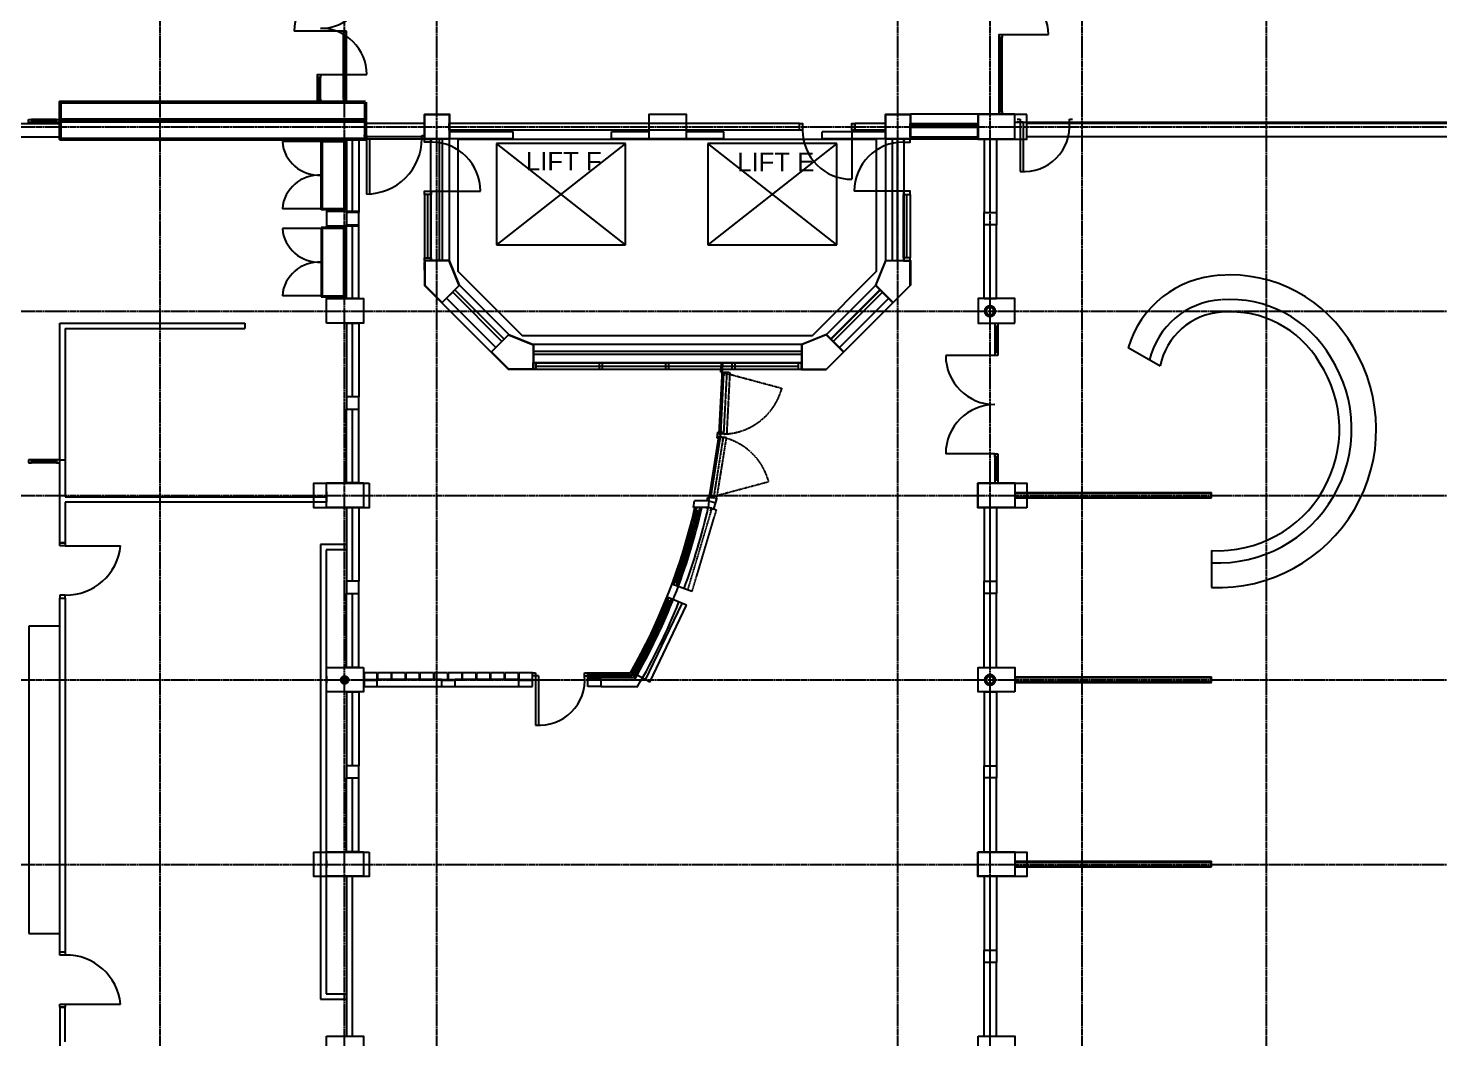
# Model space of a CAD drawing. Header units: millimetres. Extents: x -58291 to 85267, y -25390 to 74943.
# Drawn here: x -40680 to -17716, y 21938 to 38378 of the extents above; entities that cross this region are included whole.
import ezdxf

# ---------------------------------------------------------------- set-up
doc = ezdxf.new("R2010")
doc.units = ezdxf.units.MM
for name, pattern in [('HIDDEN', [9.525, 6.35, -3.175]), ('PCENTRE', [50.8, 31.75, -6.35, 6.35, -6.35]), ('PCENTRE2', [28.575, 19.05, -3.175, 3.175, -3.175])]:
    doc.linetypes.add(name, pattern=pattern)
for name, color, linetype in [('Basement 01 - Doors Windows and Openings', 1, 'Continuous'), ('Basement 01 - Structural Members', 5, 'Continuous'), ('Basement 01 - Walls', 3, 'Continuous'), ('Boundaries_and_building_grids', 140, 'PCENTRE2'), ('BRICK_WALLS_P4', 1, 'Continuous'), ('COLUMNS_P5', 5, 'Continuous'), ('DR', 8, 'Continuous'), ('LIFTS AND STAIRS', 8, 'Continuous'), ('SHOPFITTING', 4, 'Continuous'), ('TEXT', 2, 'Continuous'), ('WA', 6, 'Continuous'), ('WN', 4, 'Continuous')]:
    doc.layers.add(name, color=color, linetype=linetype)
doc.styles.add('arial', font='arial.ttf')

msp = doc.modelspace()

# ---------------------------------------------------------------- linework, layer by layer
at = {"layer": 'Basement 01 - Doors Windows and Openings', "color": 1, "linetype": 'Continuous', "lineweight": -3}
for p, q in [((-24883, 37026, -4600), (-24883, 38226, -4600)), ((-24858, 37026, -4600), (-24858, 38226, -4600)), ((-24833, 38276, -4600), (-24083, 38276, -4600)), ((-24833, 37026, -4600), (-24833, 38226, -4600)), ((-35973, 37226, -4600), (-35973, 37576, -4600)), ((-35948, 37226, -4600), (-35948, 37576, -4600)), ((-35923, 37626, -4600), (-35173, 37626, -4600)), ((-35923, 37226, -4600), (-35923, 37576, -4600)), ((-27283, 36721, -4600), (-27283, 35921, -4600)), ((-34233, 35676, -4600), (-34233, 34643, -4600)), ((-34178, 34643, -4600), (-34178, 35676, -4600)), ((-34123, 35726, -4600), (-33323, 35726, -4600)), ((-34123, 34643, -4600), (-34123, 35676, -4600)), ((-26443, 35726, -4600), (-27243, 35726, -4600)), ((-26443, 34643, -4600), (-26443, 35676, -4600)), ((-26388, 34643, -4600), (-26388, 35676, -4600)), ((-26333, 35676, -4600), (-26333, 34643, -4600)), ((-28100, 32936, -4600), (-32466, 32936, -4600)), ((-32466, 32826, -4600), (-32466, 32936, -4600)), ((-32416, 32826, -4600), (-32416, 32936, -4600)), ((-32416, 32881, -4600), (-31387, 32881, -4600)), ((-31422, 32881, -4600), (-29314, 32881, -4600)), ((-31387, 32826, -4600), (-31387, 32936, -4600)), ((-31337, 32826, -4600), (-31337, 32936, -4600)), ((-31337, 32881, -4600), (-30308, 32881, -4600)), ((-30308, 32826, -4600), (-30308, 32936, -4600)), ((-30258, 32826, -4600), (-30258, 32936, -4600)), ((-30258, 32881, -4600), (-28150, 32881, -4600)), ((-29229, 32826, -4600), (-29229, 32936, -4600)), ((-29179, 32826, -4600), (-29179, 32936, -4600)), ((-28150, 32826, -4600), (-28150, 32936, -4600)), ((-28100, 32826, -4600), (-28100, 32936, -4600)), ((-28100, 32826, -4600), (-32466, 32826, -4600))]:
    msp.add_line(p, q, dxfattribs=at)
at = {"layer": 'Basement 01 - Doors Windows and Openings', "color": 1, "linetype": 'Continuous', "lineweight": -3, "elevation": -4600}
for points in [[(-24883, 38226), (-24883, 38276), (-24833, 38276), (-24833, 38226), (-24883, 38226)], [(-35973, 37576), (-35973, 37626), (-35923, 37626), (-35923, 37576), (-35973, 37576)], [(-35973, 37176), (-35973, 37226), (-35923, 37226), (-35923, 37176), (-35973, 37176)], [(-24883, 36976), (-24883, 37026), (-24833, 37026), (-24833, 36976), (-24883, 36976)], [(-28083, 36721), (-28133, 36721), (-28133, 36831), (-28083, 36831), (-28083, 36721)], [(-27233, 36721), (-27283, 36721), (-27283, 36831), (-27233, 36831), (-27233, 36721)], [(-34123, 36576), (-34123, 36526), (-34233, 36526), (-34233, 36576), (-34123, 36576)], [(-26443, 36576), (-26443, 36526), (-26333, 36526), (-26333, 36576), (-26443, 36576)], [(-34123, 35726), (-34123, 35676), (-34233, 35676), (-34233, 35726), (-34123, 35726)], [(-26443, 35726), (-26443, 35676), (-26333, 35676), (-26333, 35726), (-26443, 35726)], [(-34233, 34593), (-34233, 34643), (-34123, 34643), (-34123, 34593), (-34233, 34593)], [(-26333, 34593), (-26333, 34643), (-26443, 34643), (-26443, 34593), (-26333, 34593)]]:
    msp.add_lwpolyline(points, dxfattribs=at)
at = {"layer": 'Basement 01 - Doors Windows and Openings', "color": 1, "linetype": 'Continuous', "lineweight": -3}
for centre, radius, start, end in [((-35923, 39126, -4600), 750, 270, 0), ((-24833, 38276, -4600), 750, 0, 90), ((-35923, 37626, -4600), 750, 0, 90), ((-34123, 35726, -4600), 800, 0, 90), ((-27283, 36721, -4600), 800, 180, 270), ((-26443, 35726, -4600), 800, 90, 180)]:
    msp.add_arc(centre, radius, start, end, dxfattribs=at)
at = {"layer": 'Basement 01 - Structural Members', "color": 5, "linetype": 'Continuous', "lineweight": -3, "elevation": -4600}
for points in [[(-35193, 37176), (-40163, 37176), (-40163, 36886), (-35193, 36886), (-35193, 37176)], [(-33833, 36576), (-34233, 36576), (-34233, 36976), (-33833, 36976), (-33833, 36576)], [(-26333, 36576), (-26733, 36576), (-26733, 36976), (-26333, 36976), (-26333, 36576)], [(-35193, 36866), (-40163, 36866), (-40163, 36576), (-35193, 36576), (-35193, 36866)], [(-35133, 30976), (-35133, 30576), (-36033, 30576), (-36033, 30976), (-35133, 30976)], [(-35133, 24976), (-35133, 24576), (-36033, 24576), (-36033, 24976), (-35133, 24976)]]:
    msp.add_lwpolyline(points, dxfattribs=at)
for points in [[(-24433, 36976), (-25233, 36976), (-25233, 36576), (-24433, 36576)], [(-33833, 34593), (-34233, 34593), (-34233, 34193), (-33950, 33910), (-33667, 34193)], [(-26333, 34593), (-26733, 34593), (-26898, 34193), (-26616, 33910), (-26333, 34193)], [(-33148, 33109), (-32866, 33391), (-32466, 33226), (-32466, 32826), (-32866, 32826)], [(-27700, 33391), (-28100, 33226), (-28100, 32826), (-27700, 32826), (-27417, 33109)], [(-24433, 30576), (-25233, 30576), (-25233, 30976), (-24433, 30976)], [(-25233, 24976), (-24433, 24976), (-24433, 24576), (-25233, 24576)]]:
    msp.add_lwpolyline(points, close=True, dxfattribs=at)
at = {"layer": 'Basement 01 - Structural Members', "linetype": 'Continuous', "lineweight": -3}
msp.add_circle((-25033, 33776, -4600), 75, dxfattribs=at)
at = {"layer": 'Basement 01 - Structural Members', "color": 5, "linetype": 'Continuous', "lineweight": -3}
for centre, radius in [((-35533, 27776, -4600), 50), ((-25033, 27776, -4600), 75)]:
    msp.add_circle(centre, radius, dxfattribs=at)
at = {"layer": 'Basement 01 - Walls', "color": 3, "linetype": 'Continuous', "lineweight": -3}
for p, q in [((-40817, 36831, -4600), (-40163, 36831, -4600)), ((-40163, 36611, -4600), (-40163, 36831, -4600)), ((-35193, 36611, -4600), (-35193, 36831, -4600)), ((-34233, 36831, -4600), (-35193, 36831, -4600)), ((-34233, 36611, -4600), (-34233, 36831, -4600)), ((-28133, 36831, -4600), (-33833, 36831, -4600)), ((-33833, 36721, -4600), (-33833, 36831, -4600)), ((-28133, 36721, -4600), (-28133, 36831, -4600)), ((-27233, 36721, -4600), (-27233, 36831, -4600)), ((-26733, 36831, -4600), (-27233, 36831, -4600)), ((-26733, 36721, -4600), (-26733, 36831, -4600)), ((-26333, 36611, -4600), (-26333, 36831, -4600)), ((-26333, 36831, -4600), (-25233, 36831, -4600)), ((-25233, 36611, -4600), (-25233, 36831, -4600)), ((-24433, 36611, -4600), (-24433, 36831, -4600)), ((-15133, 36831, -4600), (-24433, 36831, -4600)), ((-40817, 36611, -4600), (-40163, 36611, -4600)), ((-34233, 36611, -4600), (-35193, 36611, -4600)), ((-28133, 36721, -4600), (-33833, 36721, -4600)), ((-26733, 36721, -4600), (-27233, 36721, -4600)), ((-26333, 36611, -4600), (-25233, 36611, -4600)), ((-15133, 36611, -4600), (-24433, 36611, -4600)), ((-34233, 34443, -4600), (-34233, 34576, -4600)), ((-26333, 34443, -4600), (-26333, 34576, -4600)), ((-33738, 34122, -4600), (-32936, 33321, -4600)), ((-26828, 34122, -4600), (-27629, 33321, -4600)), ((-33950, 33910, -4600), (-33148, 33109, -4600)), ((-27417, 33109, -4600), (-26616, 33910, -4600)), ((-26616, 33910, -4600), (-27417, 33109, -4600))]:
    msp.add_line(p, q, dxfattribs=at)
at = {"layer": 'Boundaries_and_building_grids', "color": 140, "linetype": 'PCENTRE', "lineweight": -3}
for p, q in [((-38533, -17978), (-38533, 67826)), ((-35533, -17978), (-35533, 67826)), ((-34033, -17978), (-34033, 67826)), ((-26533, -17978), (-26533, 67826)), ((-25033, -17978), (-25033, 67826)), ((-23533, -17978), (-23533, 67826)), ((-20533, -17978), (-20533, 67826)), ((-52891, 36776), (85267, 36776)), ((-52891, 33776), (85267, 33776)), ((-52891, 30776), (50767, 30776)), ((-52891, 27776), (50767, 27776)), ((-52891, 24776), (50767, 24776))]:
    msp.add_line(p, q, dxfattribs=at)
at = {"layer": 'BRICK_WALLS_P4', "linetype": 'Continuous'}
for p, q in [((-34128, 36581), (-33988, 36581)), ((-34128, 34598), (-34128, 36581)), ((-33988, 34598), (-33988, 36581)), ((-33828, 36581), (-33938, 36581)), ((-33938, 34598), (-33938, 36581)), ((-32789, 36691), (-33828, 36691)), ((-33828, 34598), (-33828, 36581)), ((-32789, 36581), (-33828, 36581)), ((-32789, 36581), (-32789, 36691)), ((-30578, 36691), (-31189, 36691)), ((-31189, 36581), (-31189, 36691)), ((-30578, 36581), (-31189, 36581)), ((-29366, 36691), (-29978, 36691)), ((-29366, 36581), (-29978, 36581)), ((-29366, 36581), (-29366, 36691)), ((-26728, 36691), (-27766, 36691)), ((-27766, 36581), (-27766, 36691)), ((-26728, 36581), (-27766, 36581)), ((-26728, 36581), (-26618, 36581)), ((-26728, 34598), (-26728, 36581)), ((-26618, 34598), (-26618, 36581)), ((-26538, 34598), (-26538, 36581)), ((-26538, 36581), (-26428, 36581)), ((-26428, 34598), (-26428, 36581)), ((-34128, 34598), (-33988, 34598)), ((-33828, 34598), (-33938, 34598)), ((-26728, 34598), (-26618, 34598)), ((-26538, 34598), (-26428, 34598)), ((-33874, 33986), (-33775, 34085)), ((-33775, 34085), (-32974, 33283)), ((-33662, 34198), (-33740, 34120)), ((-32938, 33319), (-33740, 34120)), ((-32861, 33397), (-33662, 34198)), ((-26893, 34198), (-27695, 33397)), ((-26816, 34120), (-27617, 33319)), ((-26780, 34085), (-27582, 33283)), ((-26893, 34198), (-26816, 34120)), ((-26681, 33986), (-26780, 34085)), ((-33874, 33986), (-33073, 33184)), ((-27483, 33184), (-26681, 33986)), ((-26681, 33986), (-27483, 33184)), ((-32861, 33397), (-32938, 33319)), ((-27695, 33397), (-27617, 33319)), ((-33073, 33184), (-32974, 33283)), ((-32461, 33231), (-32461, 33121)), ((-28095, 33231), (-32461, 33231)), ((-28095, 33121), (-32461, 33121)), ((-28095, 33071), (-32461, 33071)), ((-32461, 33071), (-32461, 32931)), ((-28095, 33231), (-28095, 33121)), ((-28095, 32931), (-28095, 33071)), ((-27483, 33184), (-27582, 33283)), ((-28095, 32931), (-32461, 32931))]:
    msp.add_line(p, q, dxfattribs=at)
at = {"layer": 'COLUMNS_P5', "linetype": 'Continuous', "lineweight": 50}
for points in [[(-35193, 37176), (-40163, 37176), (-40163, 36886), (-35193, 36886), (-35193, 37176)], [(-35193, 36866), (-40163, 36866), (-40163, 36576), (-35193, 36576), (-35193, 36866)]]:
    msp.add_lwpolyline(points, dxfattribs=at)
at = {"layer": 'COLUMNS_P5', "linetype": 'Continuous', "lineweight": -3}
msp.add_lwpolyline([(-34228, 36581), (-34228, 36981), (-33828, 36981), (-33828, 36581), (-34228, 36581)], dxfattribs=at)
for points in [[(-30578, 36581), (-30578, 36981), (-29978, 36981), (-29978, 36581)], [(-26328, 36581), (-26728, 36581), (-26728, 36981), (-26328, 36981)], [(-25228, 36581), (-24628, 36581), (-24628, 36981), (-25228, 36981)], [(-35303, 35166), (-35303, 35396), (-35828, 35396), (-35828, 35166)], [(-33828, 34598), (-34228, 34598), (-34228, 34198), (-33945, 33915), (-33662, 34198)], [(-26893, 34198), (-26728, 34598), (-26328, 34598), (-26328, 34198), (-26611, 33915)], [(-35828, 33581), (-35828, 33981), (-35228, 33981), (-35228, 33581)], [(-24628, 33581), (-24628, 33981), (-25228, 33981), (-25228, 33581)], [(-32861, 33397), (-32461, 33231), (-32461, 32831), (-32861, 32831), (-33143, 33114)], [(-28095, 33231), (-28095, 32831), (-27695, 32831), (-27412, 33114), (-27695, 33397)], [(-35228, 30581), (-35828, 30581), (-35828, 30981), (-35228, 30981)], [(-25228, 30981), (-24628, 30981), (-24628, 30581), (-25228, 30581)], [(-35228, 27981), (-35228, 27581), (-35828, 27581), (-35828, 27981)], [(-24628, 27581), (-25228, 27581), (-25228, 27981), (-24628, 27981)], [(-35828, 24581), (-35828, 24981), (-35228, 24981), (-35228, 24581)], [(-25228, 24981), (-24628, 24981), (-24628, 24581), (-25228, 24581)], [(-35828, 21981), (-35228, 21981), (-35228, 21581), (-35828, 21581)], [(-25228, 21981), (-24628, 21981), (-24628, 21581), (-25228, 21581)]]:
    msp.add_lwpolyline(points, close=True, dxfattribs=at)
at = {"layer": 'COLUMNS_P5', "linetype": 'Continuous'}
msp.add_lwpolyline([(-26883, 36576), (-26883, 34421), (-27928, 33376), (-32638, 33376), (-33683, 34421), (-33683, 36576)], close=True, dxfattribs=at)
at = {"layer": 'COLUMNS_P5', "linetype": 'Continuous', "lineweight": 50}
for centre, radius in [((-25033, 33776), 75), ((-35533, 27776), 50), ((-25033, 27776), 75)]:
    msp.add_circle(centre, radius, dxfattribs=at)
at = {"layer": 'DR', "linetype": 'Continuous'}
for p, q in [((-35553, 38328), (-36353, 38328)), ((-35553, 38328), (-35553, 38278)), ((-35503, 38328), (-35553, 38328)), ((-35553, 38278), (-35503, 38278)), ((-35503, 38278), (-35503, 38328)), ((-35503, 37226), (-35553, 37226)), ((-35553, 37226), (-35553, 37176)), ((-35503, 37176), (-35503, 37226)), ((-35553, 37176), (-35503, 37176)), ((-24591, 36899), (-24541, 36899)), ((-24591, 36899), (-24541, 36899)), ((-24491, 36849), (-24591, 36849)), ((-24541, 36899), (-24541, 36049)), ((-24541, 36899), (-24541, 36049)), ((-24491, 36849), (-24491, 36050)), ((-24491, 36849), (-24491, 36050)), ((-23741, 36899), (-23691, 36899)), ((-23741, 36849), (-23741, 36899)), ((-23741, 36899), (-23691, 36899)), ((-23741, 36849), (-23741, 36899)), ((-23741, 36849), (-23691, 36849)), ((-35178, 36631), (-35178, 35681)), ((-35128, 36581), (-35128, 35682)), ((-34278, 36631), (-34228, 36631)), ((-24953, 33531), (-24903, 33531)), ((-24953, 33106), (-24903, 33106)), ((-24953, 33106), (-24903, 33106)), ((-24903, 33106), (-24903, 33056)), ((-29438, 31782), (-29378, 32931)), ((-29411, 32781), (-29403, 32931)), ((-24953, 33056), (-25753, 33056)), ((-24903, 33056), (-25013, 33056)), ((-29413, 31779), (-29361, 32780)), ((-29411, 32781), (-29385, 32781)), ((-29384, 32781), (-29361, 32780)), ((-29358, 32729), (-29363, 32730)), ((-29311, 32777), (-29361, 32780)), ((-29358, 32729), (-29356, 32774)), ((-29316, 32772), (-29356, 32774)), ((-29318, 32727), (-29316, 32772)), ((-29313, 32727), (-29318, 32727)), ((-29610, 30691), (-29443, 31732)), ((-29576, 30740), (-29419, 31729)), ((-29474, 31710), (-29463, 31809)), ((-29449, 31707), (-29474, 31710)), ((-29439, 31807), (-29463, 31809)), ((-29449, 31707), (-29445, 31742)), ((-29418, 31739), (-29445, 31742)), ((-29419, 31729), (-29443, 31732)), ((-29442, 31772), (-29439, 31807)), ((-29414, 31769), (-29442, 31772)), ((-29413, 31779), (-29438, 31782)), ((-29422, 31679), (-29415, 31721)), ((-29369, 31721), (-29419, 31727)), ((-29418, 31739), (-29414, 31769)), ((-29375, 31717), (-29415, 31721)), ((-29363, 31776), (-29413, 31779)), ((-29406, 31829), (-29411, 31829)), ((-29406, 31829), (-29408, 31784)), ((-29368, 31781), (-29408, 31784)), ((-29382, 31672), (-29375, 31717)), ((-29368, 31781), (-29366, 31826)), ((-29361, 31826), (-29366, 31826)), ((-29422, 31679), (-29427, 31679)), ((-29377, 31672), (-29382, 31672)), ((-24953, 31456), (-25753, 31456)), ((-24953, 31456), (-24903, 31456)), ((-24953, 31406), (-24953, 31456)), ((-24903, 31406), (-24953, 31406)), ((-24953, 31031), (-24903, 31031)), ((-29571, 30744), (-29564, 30788)), ((-29564, 30788), (-29569, 30789)), ((-29531, 30738), (-29524, 30782)), ((-29519, 30781), (-29524, 30782)), ((-29858, 30581), (-29840, 30691)), ((-29658, 30581), (-29858, 30581)), ((-29610, 30691), (-29840, 30691)), ((-29658, 30576), (-29658, 30581)), ((-29608, 30581), (-29658, 30581)), ((-29609, 30576), (-29658, 30576)), ((-29635, 30691), (-29626, 30748)), ((-29601, 30744), (-29626, 30748)), ((-29610, 30691), (-29618, 30581)), ((-29610, 30691), (-29496, 30659)), ((-29566, 30567), (-29609, 30576)), ((-29559, 30570), (-29608, 30581)), ((-29576, 30740), (-29601, 30744)), ((-29579, 30520), (-29566, 30567)), ((-29527, 30732), (-29576, 30740)), ((-29575, 30519), (-29559, 30570)), ((-29531, 30738), (-29571, 30744)), ((-29524, 30556), (-29478, 30724)), ((-29579, 30520), (-29575, 30519)), ((-32478, 27891), (-32428, 27891)), ((-32478, 27891), (-32428, 27891)), ((-32378, 27841), (-32478, 27841)), ((-32428, 27891), (-32428, 27041)), ((-32428, 27891), (-32428, 27041)), ((-32378, 27841), (-32378, 27042)), ((-32378, 27841), (-32378, 27042)), ((-31628, 27841), (-31628, 27891)), ((-31628, 27841), (-31628, 27891)), ((-31628, 27891), (-31578, 27891)), ((-31628, 27891), (-31578, 27891)), ((-31628, 27841), (-31578, 27841))]:
    msp.add_line(p, q, dxfattribs=at)
at = {"layer": 'DR'}
for p, q in [((-35896, 36536), (-36546, 36536)), ((-35896, 35440), (-36546, 35440)), ((-35896, 35122), (-36546, 35122)), ((-35896, 34025), (-36546, 34025)), ((-40628, 31356), (-40678, 31356)), ((-40678, 31356), (-40678, 31306)), ((-40678, 31306), (-40628, 31306)), ((-40218, 31356), (-40628, 31356)), ((-40628, 31306), (-40628, 31356)), ((-40218, 31331), (-40628, 31331)), ((-40218, 31306), (-40628, 31306)), ((-40218, 31356), (-40218, 31306)), ((-40168, 31356), (-40218, 31356)), ((-40218, 31306), (-40168, 31306)), ((-40168, 31306), (-40168, 31356)), ((-40168, 29957), (-40168, 30007)), ((-40168, 30007), (-40078, 30007)), ((-40078, 29957), (-40168, 29957)), ((-40078, 30007), (-40078, 29957)), ((-40078, 29957), (-39178, 29957)), ((-40168, 29157), (-40168, 29107)), ((-40078, 29157), (-40168, 29157)), ((-40168, 29107), (-40078, 29107)), ((-40078, 29107), (-40078, 29157)), ((-40168, 23351), (-40078, 23351)), ((-40168, 23301), (-40168, 23351)), ((-40078, 23301), (-40168, 23301)), ((-40078, 23351), (-40078, 23301)), ((-40168, 22501), (-40078, 22501)), ((-40168, 22451), (-40168, 22501)), ((-40078, 22451), (-40168, 22451)), ((-40078, 22501), (-40078, 22451)), ((-40078, 22500), (-39178, 22500))]:
    msp.add_line(p, q, dxfattribs=at)
at = {"layer": 'DR', "linetype": 'HIDDEN'}
for p, q in [((-29384, 32781), (-28418, 32522)), ((-29363, 31776), (-29311, 32777)), ((-29313, 31774), (-29261, 32774)), ((-29261, 32774), (-29311, 32777)), ((-29527, 30732), (-29369, 31721)), ((-29478, 30724), (-29319, 31716)), ((-29319, 31716), (-29369, 31721)), ((-29313, 31774), (-29363, 31776)), ((-29601, 30744), (-28635, 31003)), ((-29478, 30724), (-29527, 30732))]:
    msp.add_line(p, q, dxfattribs=at)
at = {"layer": 'DR', "linetype": 'Continuous'}
for centre, radius, start, end in [((-35553, 38328), 800, 90, 180), ((-24477, 36785), 739, 265.0301, 4.9706), ((-24477, 36785), 739, 265.0301, 4.9706), ((-35178, 36581), 900, 270, 0.0005), ((-24953, 33056), 800, 180, 270), ((-24953, 31456), 800, 90, 180), ((-32364, 27777), 739, 265.0301, 4.9706), ((-32364, 27777), 739, 265.0301, 4.9706)]:
    msp.add_arc(centre, radius, start, end, dxfattribs=at)
at = {"layer": 'DR'}
for centre, radius, start, end in [((-35951, 36584), 597, 184.6005, 273.7014), ((-35951, 35392), 597, 86.2986, 175.3995), ((-35951, 35170), 597, 184.6005, 273.7014), ((-35951, 33977), 597, 86.2986, 175.3995), ((-40064, 30047), 891, 269.1041, 354.1633), ((-40064, 22410), 891, 5.8367, 90.8959)]:
    msp.add_arc(centre, radius, start, end, dxfattribs=at)
at = {"layer": 'DR', "linetype": 'HIDDEN'}
for centre, radius, start, end in [((-29393, 32786), 1010, 271.6539, 344.8451), ((-29601, 30744), 1001, 14.9998, 79.503)]:
    msp.add_arc(centre, radius, start, end, dxfattribs=at)
at = {"layer": 'LIFTS AND STAIRS', "linetype": 'Continuous'}
for p, q in [((-30961, 36503), (-33061, 34853)), ((-30961, 34853), (-33061, 36503)), ((-30961, 36503), (-33061, 36503)), ((-33061, 36503), (-33061, 34853)), ((-30961, 34853), (-30961, 36503)), ((-27526, 34853), (-29626, 36503)), ((-27526, 36503), (-29626, 34853)), ((-29626, 36503), (-29626, 34853)), ((-27526, 36503), (-29626, 36503)), ((-27526, 34853), (-27526, 36503)), ((-33061, 34853), (-30961, 34853)), ((-29626, 34853), (-27526, 34853))]:
    msp.add_line(p, q, dxfattribs=at)
at = {"layer": 'SHOPFITTING'}
for p, q in [((-35912, 35424), (-35912, 36552)), ((-35912, 35424), (-35912, 36552)), ((-35912, 36552), (-35896, 36552)), ((-35912, 36552), (-35530, 36552)), ((-35896, 36552), (-35896, 35424)), ((-35896, 36552), (-35530, 36552)), ((-35896, 35424), (-35896, 36552)), ((-35896, 36536), (-35546, 36536)), ((-35896, 35440), (-35896, 36536)), ((-35546, 36536), (-35546, 35440)), ((-35530, 36552), (-35530, 35424)), ((-35530, 36552), (-35530, 35424)), ((-35896, 35424), (-35912, 35424)), ((-35530, 35424), (-35912, 35424)), ((-35546, 35440), (-35896, 35440)), ((-35530, 35424), (-35896, 35424)), ((-35912, 35138), (-35912, 34009)), ((-35912, 35138), (-35912, 34009)), ((-35530, 35138), (-35912, 35138)), ((-35896, 35138), (-35912, 35138)), ((-35896, 35138), (-35896, 34009)), ((-35530, 35138), (-35896, 35138)), ((-35896, 34009), (-35896, 35138)), ((-35530, 34009), (-35530, 35138)), ((-35530, 34009), (-35530, 35138)), ((-35546, 35122), (-35896, 35122)), ((-35896, 35122), (-35896, 34025)), ((-35546, 34025), (-35546, 35122)), ((-35912, 34009), (-35896, 34009)), ((-35912, 34009), (-35530, 34009)), ((-35896, 34025), (-35546, 34025)), ((-35896, 34009), (-35530, 34009))]:
    msp.add_line(p, q, dxfattribs=at)
at = {"layer": 'SHOPFITTING', "linetype": 'Continuous'}
for p, q in [((-22264, 32881), (-22784, 33181)), ((-21428, 29881), (-21428, 29281))]:
    msp.add_line(p, q, dxfattribs=at)
for centre, radius, start, end in [((-21204, 32713), 1648, 93.1157, 163.5088), ((-21120, 32082), 2282, 29.1296, 94.3543), ((-21201, 32691), 1270, 93.3338, 166.7966), ((-21199, 32677), 1084, 93.5175, 169.1181), ((-21120, 32082), 1883, 29.9442, 94.4107), ((-21120, 32082), 1683, 30.4885, 94.4492), ((-21322, 31852), 2573, 267.6527, 31.4252), ((-21324, 31854), 2175, 267.2368, 32.4815), ((-21325, 31855), 1977, 267.0082, 33.1557)]:
    msp.add_arc(centre, radius, start, end, dxfattribs=at)
at = {"layer": 'WA'}
for p, q in [((-40168, 33581), (-37159, 33581)), ((-40168, 31356), (-40168, 33581)), ((-37159, 33581), (-37159, 33491)), ((-40078, 33491), (-40078, 31356)), ((-40078, 33491), (-37159, 33491)), ((-40168, 30007), (-40168, 31356)), ((-40168, 31356), (-40078, 31356)), ((-40078, 31356), (-40078, 30756)), ((-40078, 30756), (-35828, 30756)), ((-40078, 30666), (-40078, 30007)), ((-35828, 30666), (-40078, 30666)), ((-35828, 30756), (-35828, 30666)), ((-40078, 30007), (-40168, 30007)), ((-35503, 29981), (-35923, 29981)), ((-35923, 29981), (-35923, 22581)), ((-35833, 29891), (-35833, 22671)), ((-35503, 29891), (-35833, 29891)), ((-40168, 23351), (-40168, 29107)), ((-40168, 29107), (-40078, 29107)), ((-40078, 29107), (-40078, 23351)), ((-40668, 28652), (-40668, 23652)), ((-40168, 28652), (-40668, 28652)), ((-40168, 23652), (-40168, 28652)), ((-40668, 23652), (-40168, 23652)), ((-40168, 23351), (-40078, 23351)), ((-35923, 22581), (-35503, 22581)), ((-35833, 22671), (-35503, 22671)), ((-40168, 22451), (-40078, 22451)), ((-40168, 22451), (-40168, 21687)), ((-40078, 21891), (-40078, 22451))]:
    msp.add_line(p, q, dxfattribs=at)
at = {"layer": 'WA', "linetype": 'Continuous'}
for p, q in [((-24628, 30826), (-21428, 30826)), ((-24628, 30813), (-21440, 30813)), ((-21440, 30748), (-21440, 30813)), ((-21428, 30736), (-21428, 30826)), ((-24628, 30748), (-21440, 30748)), ((-24628, 30736), (-21428, 30736)), ((-24628, 27826), (-21428, 27826)), ((-24628, 27813), (-21440, 27813)), ((-21440, 27748), (-21440, 27813)), ((-21428, 27736), (-21428, 27826)), ((-24628, 27748), (-21440, 27748)), ((-24628, 27736), (-21428, 27736)), ((-24628, 24826), (-21428, 24826)), ((-24628, 24813), (-21440, 24813)), ((-21440, 24748), (-21440, 24813)), ((-21428, 24736), (-21428, 24826)), ((-24628, 24748), (-21440, 24748)), ((-24628, 24736), (-21428, 24736))]:
    msp.add_line(p, q, dxfattribs=at)
at = {"layer": 'WA', "linetype": 'Continuous', "lineweight": -3}
for points in [[(-35828, 30836), (-35828, 30726)], [(-35828, 27836), (-35828, 27726)], [(-35828, 24836), (-35828, 24726)]]:
    msp.add_lwpolyline(points, dxfattribs=at)
at = {"layer": 'WN', "linetype": 'Continuous'}
for p, q in [((-35553, 37226), (-35553, 38278)), ((-35528, 37226), (-35528, 38278)), ((-35503, 37226), (-35503, 38278)), ((-26328, 36981), (-26328, 36581)), ((-25228, 36981), (-26328, 36981)), ((-25228, 36581), (-25228, 36981)), ((-25228, 36801), (-26328, 36801)), ((-26328, 36781), (-25228, 36781)), ((-25228, 36761), (-26328, 36761)), ((-24628, 36849), (-16895, 36849)), ((-35503, 36581), (-35303, 36581)), ((-35503, 36581), (-35503, 35381)), ((-35403, 35381), (-35403, 36581)), ((-35303, 36581), (-35303, 35381)), ((-35228, 36631), (-35178, 36631)), ((-35228, 36581), (-34228, 36581)), ((-34278, 36581), (-34278, 36631)), ((-26328, 36581), (-25228, 36581)), ((-25128, 36581), (-25128, 35381)), ((-25128, 36581), (-24928, 36581)), ((-25028, 35381), (-25028, 36581)), ((-24928, 36581), (-24928, 35381)), ((-35503, 35381), (-35503, 35181)), ((-35303, 35381), (-35503, 35381)), ((-35303, 35181), (-35303, 35381)), ((-25128, 35181), (-25128, 35381)), ((-25128, 35381), (-24928, 35381)), ((-24928, 35381), (-24928, 35181)), ((-35503, 33981), (-35503, 35181)), ((-35503, 35181), (-35303, 35181)), ((-35403, 33981), (-35403, 35181)), ((-35303, 33981), (-35303, 35181)), ((-25128, 33981), (-25128, 35181)), ((-24928, 35181), (-25128, 35181)), ((-25028, 33981), (-25028, 35181)), ((-24928, 33981), (-24928, 35181)), ((-35303, 33981), (-35503, 33981)), ((-25128, 33981), (-24928, 33981)), ((-35503, 33581), (-35503, 32381)), ((-35503, 33581), (-35303, 33581)), ((-35403, 32381), (-35403, 33581)), ((-35303, 33581), (-35303, 32381)), ((-24953, 33581), (-24953, 33056)), ((-24928, 33531), (-24928, 33106)), ((-24903, 33581), (-24903, 33056)), ((-35503, 32381), (-35503, 32181)), ((-35303, 32381), (-35503, 32381)), ((-35303, 32181), (-35303, 32381)), ((-35503, 30981), (-35503, 32181)), ((-35503, 32181), (-35303, 32181)), ((-35403, 30981), (-35403, 32181)), ((-35303, 30981), (-35303, 32181)), ((-24953, 31456), (-24953, 30981)), ((-24928, 31406), (-24928, 31031)), ((-24903, 31456), (-24903, 30981)), ((-35303, 30981), (-35503, 30981)), ((-35503, 30581), (-35303, 30581)), ((-35503, 30581), (-35503, 29381)), ((-35403, 29381), (-35403, 30581)), ((-35303, 30581), (-35303, 29381)), ((-25128, 30581), (-24928, 30581)), ((-25128, 30581), (-25128, 29381)), ((-25028, 29381), (-25028, 30581)), ((-24928, 30581), (-24928, 29381)), ((-29814, 30531), (-29765, 30519)), ((-35503, 29381), (-35503, 29181)), ((-35303, 29381), (-35503, 29381)), ((-35503, 27981), (-35503, 29181)), ((-35503, 29181), (-35303, 29181)), ((-35403, 27981), (-35403, 29181)), ((-35303, 29181), (-35303, 29381)), ((-35303, 27981), (-35303, 29181)), ((-30117, 29348), (-30164, 29366)), ((-25128, 29181), (-25128, 29381)), ((-25128, 29381), (-24928, 29381)), ((-25128, 27981), (-25128, 29181)), ((-24928, 29181), (-25128, 29181)), ((-25028, 27981), (-25028, 29181)), ((-24928, 29381), (-24928, 29181)), ((-24928, 27981), (-24928, 29181)), ((-29970, 28992), (-30288, 29125)), ((-30232, 29050), (-30279, 29068)), ((-35303, 27981), (-35503, 27981)), ((-35008, 27891), (-35213, 27891)), ((-35213, 27891), (-35213, 27671)), ((-35008, 27891), (-35008, 27671)), ((-34778, 27891), (-34998, 27891)), ((-34998, 27891), (-34998, 27781)), ((-34778, 27891), (-34778, 27781)), ((-34768, 27891), (-34768, 27781)), ((-34548, 27891), (-34768, 27891)), ((-34548, 27891), (-34548, 27781)), ((-34538, 27891), (-34538, 27781)), ((-34318, 27891), (-34538, 27891)), ((-34318, 27891), (-34318, 27781)), ((-34308, 27891), (-34308, 27781)), ((-34088, 27891), (-34308, 27891)), ((-34088, 27891), (-34088, 27781)), ((-34078, 27891), (-34078, 27781)), ((-33858, 27891), (-34078, 27891)), ((-33858, 27891), (-33858, 27781)), ((-33628, 27891), (-33848, 27891)), ((-33848, 27891), (-33848, 27781)), ((-33628, 27891), (-33628, 27781)), ((-33618, 27891), (-33618, 27781)), ((-33398, 27891), (-33618, 27891)), ((-33398, 27891), (-33398, 27781)), ((-33168, 27891), (-33388, 27891)), ((-33388, 27891), (-33388, 27781)), ((-33168, 27891), (-33168, 27781)), ((-33158, 27891), (-33158, 27781)), ((-32938, 27891), (-33158, 27891)), ((-32938, 27891), (-32938, 27781)), ((-32708, 27891), (-32928, 27891)), ((-32928, 27891), (-32928, 27781)), ((-32708, 27891), (-32708, 27781)), ((-32698, 27891), (-32698, 27781)), ((-32478, 27891), (-32698, 27891)), ((-32478, 27671), (-32478, 27891)), ((-31578, 27891), (-31358, 27891)), ((-31578, 27671), (-31578, 27891)), ((-30838, 27856), (-31578, 27856)), ((-31578, 27836), (-30878, 27836)), ((-30832, 27816), (-31578, 27816)), ((-31358, 27891), (-30881, 27891)), ((-25128, 27981), (-24928, 27981)), ((-35503, 27581), (-35303, 27581)), ((-35503, 27581), (-35503, 26381)), ((-35403, 26381), (-35403, 27581)), ((-35303, 27581), (-35303, 26381)), ((-35213, 27781), (-35008, 27781)), ((-35213, 27771), (-35008, 27771)), ((-35213, 27671), (-35008, 27671)), ((-33954, 27781), (-35008, 27781)), ((-35008, 27671), (-33954, 27671)), ((-33954, 27781), (-33734, 27781)), ((-33954, 27671), (-33954, 27781)), ((-33954, 27771), (-33734, 27771)), ((-33954, 27671), (-33734, 27671)), ((-33734, 27671), (-33734, 27781)), ((-32698, 27781), (-33734, 27781)), ((-33734, 27671), (-32698, 27671)), ((-32698, 27781), (-32478, 27781)), ((-32698, 27671), (-32698, 27781)), ((-32698, 27771), (-32478, 27771)), ((-32698, 27671), (-32478, 27671)), ((-31358, 27781), (-31578, 27781)), ((-31358, 27771), (-31578, 27771)), ((-31358, 27671), (-31578, 27671)), ((-31358, 27781), (-30817, 27781)), ((-31358, 27671), (-31358, 27781)), ((-31358, 27671), (-30765, 27671)), ((-25128, 27581), (-25128, 26381)), ((-25128, 27581), (-24928, 27581)), ((-25028, 26381), (-25028, 27581)), ((-24928, 27581), (-24928, 26381)), ((-35303, 26381), (-35503, 26381)), ((-35503, 26381), (-35503, 26181)), ((-35503, 24981), (-35503, 26181)), ((-35503, 26181), (-35303, 26181)), ((-35403, 24981), (-35403, 26181)), ((-35303, 26181), (-35303, 26381)), ((-35303, 24981), (-35303, 26181)), ((-25128, 26181), (-25128, 26381)), ((-25128, 26381), (-24928, 26381)), ((-25128, 24981), (-25128, 26181)), ((-24928, 26181), (-25128, 26181)), ((-25028, 24981), (-25028, 26181)), ((-24928, 26381), (-24928, 26181)), ((-24928, 24981), (-24928, 26181)), ((-35303, 24981), (-35503, 24981)), ((-25128, 24981), (-24928, 24981)), ((-35503, 24581), (-35503, 21981)), ((-35403, 21981), (-35403, 24581)), ((-25128, 24581), (-24928, 24581)), ((-25128, 24581), (-25128, 23381)), ((-25028, 23381), (-25028, 24581)), ((-24928, 24581), (-24928, 23381)), ((-25128, 23181), (-25128, 23381)), ((-25128, 23381), (-24928, 23381)), ((-24928, 23381), (-24928, 23181)), ((-25128, 21981), (-25128, 23181)), ((-24928, 23181), (-25128, 23181)), ((-25028, 21981), (-25028, 23181)), ((-24928, 21981), (-24928, 23181)), ((-25128, 21981), (-24928, 21981))]:
    msp.add_line(p, q, dxfattribs=at)
at = {"layer": 'WN'}
for p, q in [((-40678, 36896), (-40628, 36896)), ((-40678, 36846), (-40678, 36896)), ((-40628, 36846), (-40678, 36846)), ((-40628, 36896), (-40628, 36846)), ((-40218, 36896), (-40628, 36896)), ((-40218, 36871), (-40628, 36871)), ((-40218, 36846), (-40628, 36846)), ((-40218, 36846), (-40218, 36896)), ((-40218, 36896), (-40168, 36896)), ((-40168, 36846), (-40218, 36846)), ((-40168, 36896), (-40168, 36846)), ((-29884, 29216), (-30207, 29336)), ((-30636, 27778), (-30040, 29021)), ((-30570, 27741), (-29970, 28992)), ((-30570, 27741), (-30774, 27856))]:
    msp.add_line(p, q, dxfattribs=at)
at = {"layer": 'WN', "linetype": 'HIDDEN'}
for p, q in [((-29560, 30567), (-29954, 29242)), ((-29488, 30545), (-29884, 29216)), ((-29560, 30567), (-29488, 30545))]:
    msp.add_line(p, q, dxfattribs=at)
at = {"layer": 'WN', "linetype": 'Continuous'}
for radius, start, end in [(10010, 330.4284, 347.0102), (10120, 330.0651, 347.1538), (10040, 339.5648, 347.0497), (10090, 339.5648, 347.115), (10220, 339.5648, 347.2817), (10065, 339.8124, 346.7567), (10040, 330.0326, 338.2689), (10065, 330.3769, 337.9907), (10090, 330.1962, 338.2639), (10220, 329.6755, 338.2511)]:
    msp.add_arc((-39587, 32831), radius, start, end, dxfattribs=at)

# ---------------------------------------------------------------- texts
at = {"layer": 'TEXT', "linetype": 'Continuous', "style": 'arial'}
for s, p in [('LIFT F', (-32584, 36065)), ('LIFT E', (-29147, 36052))]:
    msp.add_text(s, height=300, dxfattribs=at).set_placement(p)

doc.saveas('drawing.dxf')
